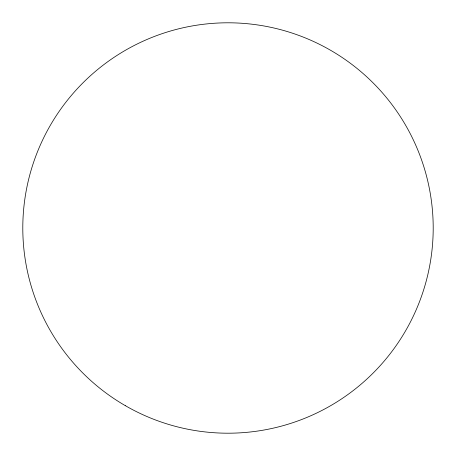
<?xml version="1.0" encoding="UTF-8"?>
<svg xmlns="http://www.w3.org/2000/svg" width="456" height="456" viewBox="0 0 456 456"><rect width="100%" height="100%" fill="white"/><g stroke="black" fill="none" stroke-linecap="round" stroke-linejoin="round"><path stroke-width="0.68" d="M125.4 405.709A205.2 205.2 0 0 0 433.2 228A205.2 205.2 0 0 0 125.4 50.291A205.2 205.2 0 0 0 125.4 405.709"/></g></svg>
